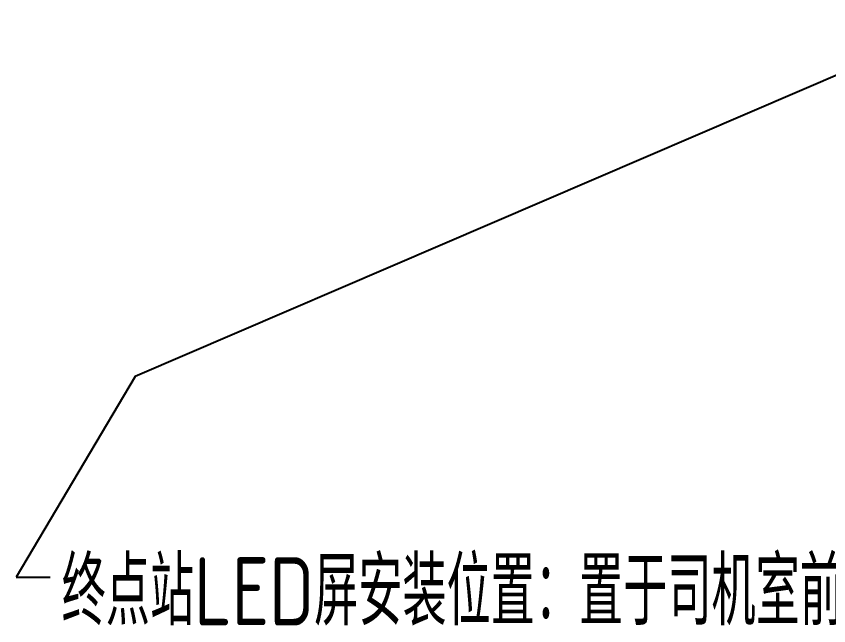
# Model space of a CAD drawing. Extents: x 39751 to 116307, y -36149 to -14965.
# Drawn here: x 39751 to 43329, y -35289 to -32604 of the extents above; entities that cross this region are included whole.
import ezdxf

# ---------------------------------------------------------------- set-up
doc = ezdxf.new("R2010")
doc.units = 0
doc.header["$LTSCALE"] = 1500
doc.layers.add('confinea', color=3, linetype='Continuous')
doc.styles.get("Standard").update_dxf_attribs({"font": 'gbenor.shx', "width": 0.9, "bigfont": 'gbcbig.shx'})
doc.dimstyles.get("Standard").update_dxf_attribs({"dimtxt": 3.5, "dimasz": 3, "dimexe": 1, "dimexo": 0, "dimgap": 1, "dimtad": 1, "dimdec": 0, "dimdsep": 46, "dimtxsty": 'Standard', "dimblk": 'CLOSED', "dimcen": 0, "dimadec": 0, "dimazin": 2, "dimtfac": 1, "dimtdec": 0, "dimtofl": 0, "dimtmove": 2, "dimatfit": 3, "dimldrblk": 'NONE', "dimfxl": 0.18, "dimtolj": 1, "dimtzin": 0, "dimarcsym": 0})

msp = doc.modelspace()

# ---------------------------------------------------------------- texts
at = {"layer": 'confinea', "insert": (39950.5, -34987.5), "char_height": 300, "width": 6000, "attachment_point": 1}
msp.add_mtext('终点站LED屏安装位置：置于司机室前端处', dxfattribs=at)

# ---------------------------------------------------------------- leaders
at = {"layer": 'confinea', "annotation_type": 0, "has_hookline": 1, "hookline_direction": 0, "text_width": 3806.5}
msp.add_leader([(43794.7, -32678.7), (40274.5, -34190.7), (39750.5, -35075), (39900.5, -35075)], dimstyle='Standard', override={"dimscale": 50, "dimgap": 1, "dimtad": 0, "dimldrblk": 'DotBlank', "dimarcsym": 1}, dxfattribs=at)

doc.saveas('drawing.dxf')
